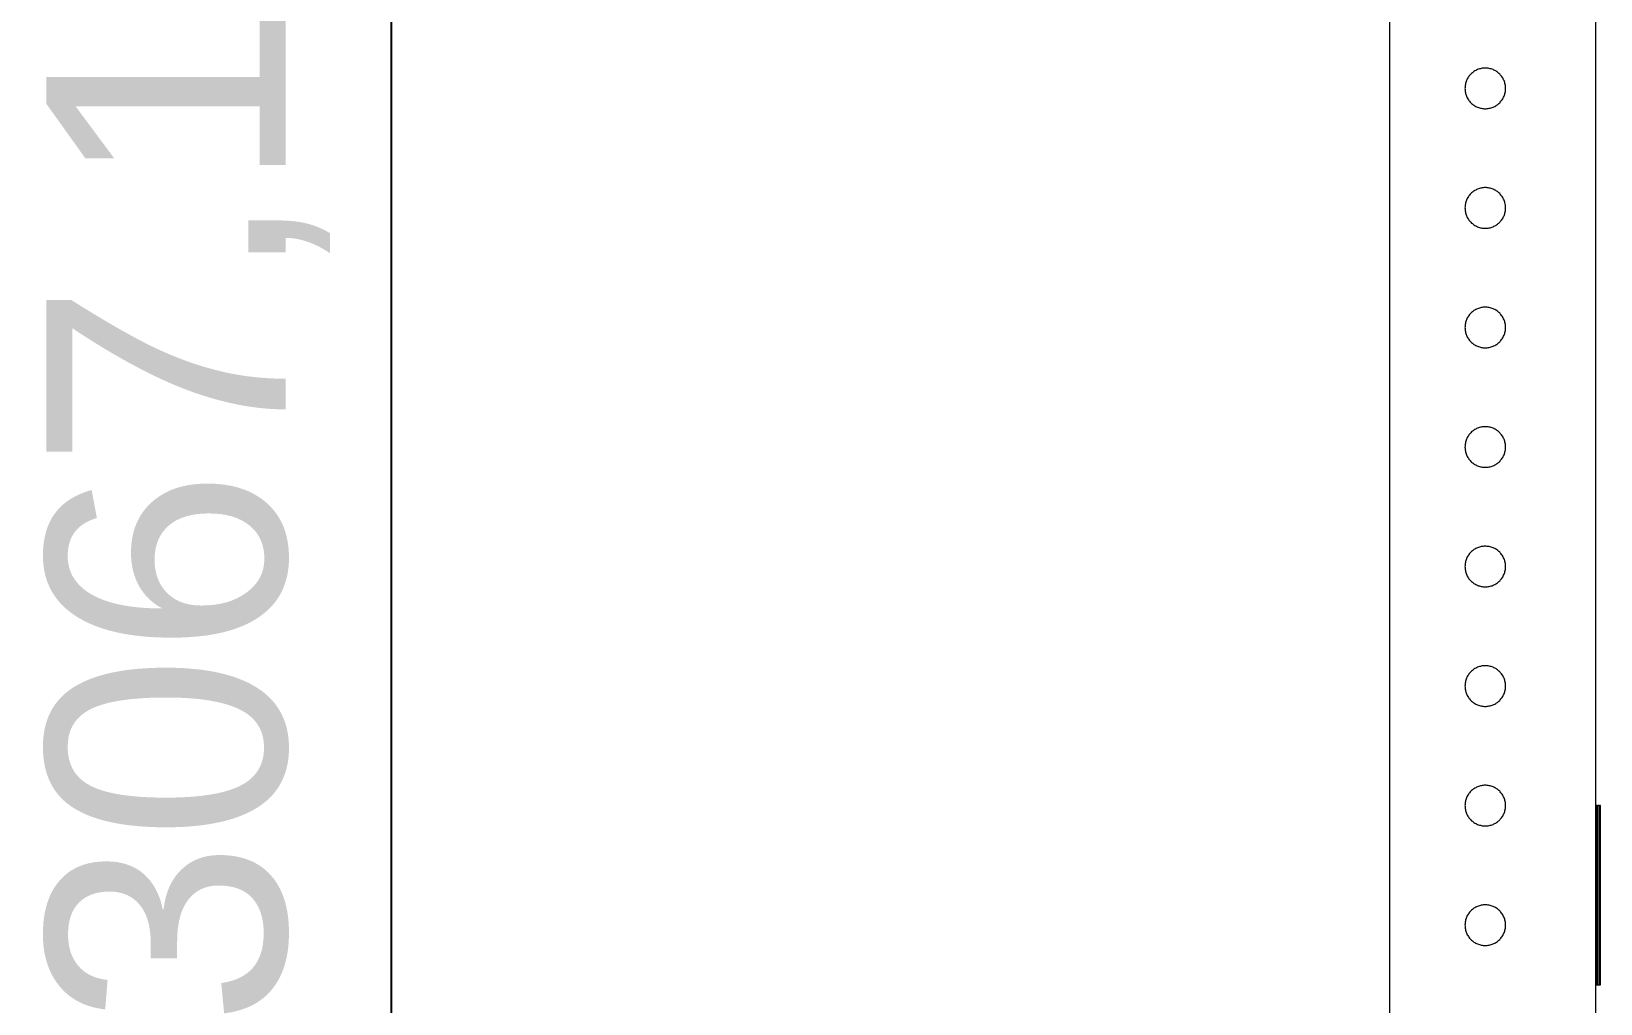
# Model space of a CAD drawing. Header units: millimetres. Extents: x -999 to 4635, y -962 to 3668.
# Drawn here: x 659.3 to 921.8, y 1451.9 to 1614.5 of the extents above; entities that cross this region are included whole.
import ezdxf

# ---------------------------------------------------------------- set-up
doc = ezdxf.new("R2010")
doc.units = ezdxf.units.MM
doc.layers.add('GORUNEN', color=7, linetype='Continuous', lineweight=9)
doc.layers.add('OLCU', color=4, linetype='Continuous', lineweight=9)
doc.styles.add('PI3D', font='arial.ttf')
doc.dimstyles.new('PF_MM', dxfattribs={"dimtxt": 40, "dimasz": 32, "dimexe": 24, "dimexo": 20, "dimgap": 14, "dimtad": 1, "dimdec": 1, "dimtxsty": 'PI3D', "dimcen": 2.5, "dimclrd": 4, "dimclre": 4, "dimclrt": 3, "dimazin": 3, "dimtfac": 1, "dimtmove": 0, "dimatfit": 3})

msp = doc.modelspace()

# ---------------------------------------------------------------- linework, layer by layer
at = {"layer": 'GORUNEN'}
for points in [[(886.5, 2515), (886.5, 35)], [(921, 330), (921, 2515)], [(921, 1485), (921, 1795)], [(902.5, 1608.4), (902.33, 1608.4), (902.17, 1608.38), (902, 1608.36), (901.84, 1608.33), (901.68, 1608.3), (901.51, 1608.25), (901.36, 1608.2), (901.2, 1608.14), (901.05, 1608.07), (900.9, 1608), (900.75, 1607.92), (900.61, 1607.83), (900.48, 1607.73), (900.34, 1607.63), (900.22, 1607.52), (900.1, 1607.4), (899.98, 1607.28), (899.87, 1607.16), (899.77, 1607.03), (899.67, 1606.89), (899.58, 1606.75), (899.5, 1606.6), (899.43, 1606.45), (899.36, 1606.3), (899.3, 1606.15), (899.25, 1605.99), (899.2, 1605.83), (899.17, 1605.66), (899.14, 1605.5), (899.12, 1605.33), (899.11, 1605.17), (899.1, 1605)], [(905.9, 1605), (905.9, 1605.17), (905.88, 1605.33), (905.86, 1605.5), (905.84, 1605.66), (905.8, 1605.83), (905.75, 1605.99), (905.7, 1606.15), (905.64, 1606.3), (905.57, 1606.45), (905.5, 1606.6), (905.42, 1606.75), (905.33, 1606.89), (905.23, 1607.03), (905.13, 1607.16), (905.02, 1607.28), (904.91, 1607.4), (904.78, 1607.52), (904.66, 1607.63), (904.53, 1607.73), (904.39, 1607.83), (904.25, 1607.92), (904.1, 1608), (903.95, 1608.07), (903.8, 1608.14), (903.65, 1608.2), (903.49, 1608.25), (903.33, 1608.3), (903.16, 1608.33), (903, 1608.36), (902.83, 1608.38), (902.67, 1608.4), (902.5, 1608.4)], [(899.1, 1605), (899.11, 1604.83), (899.12, 1604.67), (899.14, 1604.5), (899.17, 1604.34), (899.2, 1604.17), (899.25, 1604.01), (899.3, 1603.85), (899.36, 1603.7), (899.43, 1603.55), (899.5, 1603.4), (899.58, 1603.25), (899.67, 1603.11), (899.77, 1602.97), (899.87, 1602.84), (899.98, 1602.72), (900.1, 1602.6), (900.22, 1602.48), (900.34, 1602.37), (900.48, 1602.27), (900.61, 1602.17), (900.75, 1602.08), (900.9, 1602), (901.05, 1601.93), (901.2, 1601.86), (901.36, 1601.8), (901.51, 1601.75), (901.68, 1601.7), (901.84, 1601.67), (902, 1601.64), (902.17, 1601.62), (902.33, 1601.6), (902.5, 1601.6)], [(902.5, 1601.6), (902.67, 1601.6), (902.83, 1601.62), (903, 1601.64), (903.16, 1601.67), (903.33, 1601.7), (903.49, 1601.75), (903.65, 1601.8), (903.8, 1601.86), (903.95, 1601.93), (904.1, 1602), (904.25, 1602.08), (904.39, 1602.17), (904.53, 1602.27), (904.66, 1602.37), (904.78, 1602.48), (904.91, 1602.6), (905.02, 1602.72), (905.13, 1602.84), (905.23, 1602.97), (905.33, 1603.11), (905.42, 1603.25), (905.5, 1603.4), (905.57, 1603.55), (905.64, 1603.7), (905.7, 1603.85), (905.75, 1604.01), (905.8, 1604.17), (905.84, 1604.34), (905.86, 1604.5), (905.88, 1604.67), (905.9, 1604.83), (905.9, 1605)], [(902.5, 1588.4), (902.33, 1588.4), (902.17, 1588.38), (902, 1588.36), (901.84, 1588.33), (901.68, 1588.3), (901.51, 1588.25), (901.36, 1588.2), (901.2, 1588.14), (901.05, 1588.07), (900.9, 1588), (900.75, 1587.92), (900.61, 1587.83), (900.48, 1587.73), (900.34, 1587.63), (900.22, 1587.52), (900.1, 1587.4), (899.98, 1587.28), (899.87, 1587.16), (899.77, 1587.03), (899.67, 1586.89), (899.58, 1586.75), (899.5, 1586.6), (899.43, 1586.45), (899.36, 1586.3), (899.3, 1586.15), (899.25, 1585.99), (899.2, 1585.83), (899.17, 1585.66), (899.14, 1585.5), (899.12, 1585.33), (899.11, 1585.17), (899.1, 1585)], [(905.9, 1585), (905.9, 1585.17), (905.88, 1585.33), (905.86, 1585.5), (905.84, 1585.66), (905.8, 1585.83), (905.75, 1585.99), (905.7, 1586.15), (905.64, 1586.3), (905.57, 1586.45), (905.5, 1586.6), (905.42, 1586.75), (905.33, 1586.89), (905.23, 1587.03), (905.13, 1587.16), (905.02, 1587.28), (904.91, 1587.4), (904.78, 1587.52), (904.66, 1587.63), (904.53, 1587.73), (904.39, 1587.83), (904.25, 1587.92), (904.1, 1588), (903.95, 1588.07), (903.8, 1588.14), (903.65, 1588.2), (903.49, 1588.25), (903.33, 1588.3), (903.16, 1588.33), (903, 1588.36), (902.83, 1588.38), (902.67, 1588.4), (902.5, 1588.4)], [(899.1, 1585), (899.11, 1584.83), (899.12, 1584.67), (899.14, 1584.5), (899.17, 1584.34), (899.2, 1584.17), (899.25, 1584.01), (899.3, 1583.85), (899.36, 1583.7), (899.43, 1583.55), (899.5, 1583.4), (899.58, 1583.25), (899.67, 1583.11), (899.77, 1582.97), (899.87, 1582.84), (899.98, 1582.72), (900.1, 1582.6), (900.22, 1582.48), (900.34, 1582.37), (900.48, 1582.27), (900.61, 1582.17), (900.75, 1582.08), (900.9, 1582), (901.05, 1581.93), (901.2, 1581.86), (901.36, 1581.8), (901.51, 1581.75), (901.68, 1581.7), (901.84, 1581.67), (902, 1581.64), (902.17, 1581.62), (902.33, 1581.6), (902.5, 1581.6)], [(902.5, 1581.6), (902.67, 1581.6), (902.83, 1581.62), (903, 1581.64), (903.16, 1581.67), (903.33, 1581.7), (903.49, 1581.75), (903.65, 1581.8), (903.8, 1581.86), (903.95, 1581.93), (904.1, 1582), (904.25, 1582.08), (904.39, 1582.17), (904.53, 1582.27), (904.66, 1582.37), (904.78, 1582.48), (904.91, 1582.6), (905.02, 1582.72), (905.13, 1582.84), (905.23, 1582.97), (905.33, 1583.11), (905.42, 1583.25), (905.5, 1583.4), (905.57, 1583.55), (905.64, 1583.7), (905.7, 1583.85), (905.75, 1584.01), (905.8, 1584.17), (905.84, 1584.34), (905.86, 1584.5), (905.88, 1584.67), (905.9, 1584.83), (905.9, 1585)], [(902.5, 1568.4), (902.33, 1568.4), (902.17, 1568.38), (902, 1568.36), (901.84, 1568.33), (901.68, 1568.3), (901.51, 1568.25), (901.36, 1568.2), (901.2, 1568.14), (901.05, 1568.07), (900.9, 1568), (900.75, 1567.92), (900.61, 1567.83), (900.48, 1567.73), (900.34, 1567.63), (900.22, 1567.52), (900.1, 1567.4), (899.98, 1567.28), (899.87, 1567.16), (899.77, 1567.03), (899.67, 1566.89), (899.58, 1566.75), (899.5, 1566.6), (899.43, 1566.45), (899.36, 1566.3), (899.3, 1566.15), (899.25, 1565.99), (899.2, 1565.83), (899.17, 1565.66), (899.14, 1565.5), (899.12, 1565.33), (899.11, 1565.17), (899.1, 1565)], [(905.9, 1565), (905.9, 1565.17), (905.88, 1565.33), (905.86, 1565.5), (905.84, 1565.66), (905.8, 1565.83), (905.75, 1565.99), (905.7, 1566.15), (905.64, 1566.3), (905.57, 1566.45), (905.5, 1566.6), (905.42, 1566.75), (905.33, 1566.89), (905.23, 1567.03), (905.13, 1567.16), (905.02, 1567.28), (904.91, 1567.4), (904.78, 1567.52), (904.66, 1567.63), (904.53, 1567.73), (904.39, 1567.83), (904.25, 1567.92), (904.1, 1568), (903.95, 1568.07), (903.8, 1568.14), (903.65, 1568.2), (903.49, 1568.25), (903.33, 1568.3), (903.16, 1568.33), (903, 1568.36), (902.83, 1568.38), (902.67, 1568.4), (902.5, 1568.4)], [(899.1, 1565), (899.11, 1564.83), (899.12, 1564.67), (899.14, 1564.5), (899.17, 1564.34), (899.2, 1564.17), (899.25, 1564.01), (899.3, 1563.85), (899.36, 1563.7), (899.43, 1563.55), (899.5, 1563.4), (899.58, 1563.25), (899.67, 1563.11), (899.77, 1562.97), (899.87, 1562.84), (899.98, 1562.72), (900.1, 1562.6), (900.22, 1562.48), (900.34, 1562.37), (900.48, 1562.27), (900.61, 1562.17), (900.75, 1562.08), (900.9, 1562), (901.05, 1561.93), (901.2, 1561.86), (901.36, 1561.8), (901.51, 1561.75), (901.68, 1561.7), (901.84, 1561.67), (902, 1561.64), (902.17, 1561.62), (902.33, 1561.6), (902.5, 1561.6)], [(902.5, 1561.6), (902.67, 1561.6), (902.83, 1561.62), (903, 1561.64), (903.16, 1561.67), (903.33, 1561.7), (903.49, 1561.75), (903.65, 1561.8), (903.8, 1561.86), (903.95, 1561.93), (904.1, 1562), (904.25, 1562.08), (904.39, 1562.17), (904.53, 1562.27), (904.66, 1562.37), (904.78, 1562.48), (904.91, 1562.6), (905.02, 1562.72), (905.13, 1562.84), (905.23, 1562.97), (905.33, 1563.11), (905.42, 1563.25), (905.5, 1563.4), (905.57, 1563.55), (905.64, 1563.7), (905.7, 1563.85), (905.75, 1564.01), (905.8, 1564.17), (905.84, 1564.34), (905.86, 1564.5), (905.88, 1564.67), (905.9, 1564.83), (905.9, 1565)], [(902.5, 1548.4), (902.33, 1548.4), (902.17, 1548.38), (902, 1548.36), (901.84, 1548.33), (901.68, 1548.3), (901.51, 1548.25), (901.36, 1548.2), (901.2, 1548.14), (901.05, 1548.07), (900.9, 1548), (900.75, 1547.92), (900.61, 1547.83), (900.48, 1547.73), (900.34, 1547.63), (900.22, 1547.52), (900.1, 1547.4), (899.98, 1547.28), (899.87, 1547.16), (899.77, 1547.03), (899.67, 1546.89), (899.58, 1546.75), (899.5, 1546.6), (899.43, 1546.45), (899.36, 1546.3), (899.3, 1546.15), (899.25, 1545.99), (899.2, 1545.83), (899.17, 1545.66), (899.14, 1545.5), (899.12, 1545.33), (899.11, 1545.17), (899.1, 1545)], [(905.9, 1545), (905.9, 1545.17), (905.88, 1545.33), (905.86, 1545.5), (905.84, 1545.66), (905.8, 1545.83), (905.75, 1545.99), (905.7, 1546.15), (905.64, 1546.3), (905.57, 1546.45), (905.5, 1546.6), (905.42, 1546.75), (905.33, 1546.89), (905.23, 1547.03), (905.13, 1547.16), (905.02, 1547.28), (904.91, 1547.4), (904.78, 1547.52), (904.66, 1547.63), (904.53, 1547.73), (904.39, 1547.83), (904.25, 1547.92), (904.1, 1548), (903.95, 1548.07), (903.8, 1548.14), (903.65, 1548.2), (903.49, 1548.25), (903.33, 1548.3), (903.16, 1548.33), (903, 1548.36), (902.83, 1548.38), (902.67, 1548.4), (902.5, 1548.4)], [(899.1, 1545), (899.11, 1544.83), (899.12, 1544.67), (899.14, 1544.5), (899.17, 1544.34), (899.2, 1544.17), (899.25, 1544.01), (899.3, 1543.85), (899.36, 1543.7), (899.43, 1543.55), (899.5, 1543.4), (899.58, 1543.25), (899.67, 1543.11), (899.77, 1542.97), (899.87, 1542.84), (899.98, 1542.72), (900.1, 1542.6), (900.22, 1542.48), (900.34, 1542.37), (900.48, 1542.27), (900.61, 1542.17), (900.75, 1542.08), (900.9, 1542), (901.05, 1541.93), (901.2, 1541.86), (901.36, 1541.8), (901.51, 1541.75), (901.68, 1541.7), (901.84, 1541.67), (902, 1541.64), (902.17, 1541.62), (902.33, 1541.6), (902.5, 1541.6)], [(902.5, 1541.6), (902.67, 1541.6), (902.83, 1541.62), (903, 1541.64), (903.16, 1541.67), (903.33, 1541.7), (903.49, 1541.75), (903.65, 1541.8), (903.8, 1541.86), (903.95, 1541.93), (904.1, 1542), (904.25, 1542.08), (904.39, 1542.17), (904.53, 1542.27), (904.66, 1542.37), (904.78, 1542.48), (904.91, 1542.6), (905.02, 1542.72), (905.13, 1542.84), (905.23, 1542.97), (905.33, 1543.11), (905.42, 1543.25), (905.5, 1543.4), (905.57, 1543.55), (905.64, 1543.7), (905.7, 1543.85), (905.75, 1544.01), (905.8, 1544.17), (905.84, 1544.34), (905.86, 1544.5), (905.88, 1544.67), (905.9, 1544.83), (905.9, 1545)], [(902.5, 1528.4), (902.33, 1528.4), (902.17, 1528.38), (902, 1528.36), (901.84, 1528.33), (901.68, 1528.3), (901.51, 1528.25), (901.36, 1528.2), (901.2, 1528.14), (901.05, 1528.07), (900.9, 1528), (900.75, 1527.92), (900.61, 1527.83), (900.48, 1527.73), (900.34, 1527.63), (900.22, 1527.52), (900.1, 1527.4), (899.98, 1527.28), (899.87, 1527.16), (899.77, 1527.03), (899.67, 1526.89), (899.58, 1526.75), (899.5, 1526.6), (899.43, 1526.45), (899.36, 1526.3), (899.3, 1526.15), (899.25, 1525.99), (899.2, 1525.83), (899.17, 1525.66), (899.14, 1525.5), (899.12, 1525.33), (899.11, 1525.17), (899.1, 1525)], [(905.9, 1525), (905.9, 1525.17), (905.88, 1525.33), (905.86, 1525.5), (905.84, 1525.66), (905.8, 1525.83), (905.75, 1525.99), (905.7, 1526.15), (905.64, 1526.3), (905.57, 1526.45), (905.5, 1526.6), (905.42, 1526.75), (905.33, 1526.89), (905.23, 1527.03), (905.13, 1527.16), (905.02, 1527.28), (904.91, 1527.4), (904.78, 1527.52), (904.66, 1527.63), (904.53, 1527.73), (904.39, 1527.83), (904.25, 1527.92), (904.1, 1528), (903.95, 1528.07), (903.8, 1528.14), (903.65, 1528.2), (903.49, 1528.25), (903.33, 1528.3), (903.16, 1528.33), (903, 1528.36), (902.83, 1528.38), (902.67, 1528.4), (902.5, 1528.4)], [(899.1, 1525), (899.11, 1524.83), (899.12, 1524.67), (899.14, 1524.5), (899.17, 1524.34), (899.2, 1524.17), (899.25, 1524.01), (899.3, 1523.85), (899.36, 1523.7), (899.43, 1523.55), (899.5, 1523.4), (899.58, 1523.25), (899.67, 1523.11), (899.77, 1522.97), (899.87, 1522.84), (899.98, 1522.72), (900.1, 1522.6), (900.22, 1522.48), (900.34, 1522.37), (900.48, 1522.27), (900.61, 1522.17), (900.75, 1522.08), (900.9, 1522), (901.05, 1521.93), (901.2, 1521.86), (901.36, 1521.8), (901.51, 1521.75), (901.68, 1521.7), (901.84, 1521.67), (902, 1521.64), (902.17, 1521.62), (902.33, 1521.6), (902.5, 1521.6)], [(902.5, 1521.6), (902.67, 1521.6), (902.83, 1521.62), (903, 1521.64), (903.16, 1521.67), (903.33, 1521.7), (903.49, 1521.75), (903.65, 1521.8), (903.8, 1521.86), (903.95, 1521.93), (904.1, 1522), (904.25, 1522.08), (904.39, 1522.17), (904.53, 1522.27), (904.66, 1522.37), (904.78, 1522.48), (904.91, 1522.6), (905.02, 1522.72), (905.13, 1522.84), (905.23, 1522.97), (905.33, 1523.11), (905.42, 1523.25), (905.5, 1523.4), (905.57, 1523.55), (905.64, 1523.7), (905.7, 1523.85), (905.75, 1524.01), (905.8, 1524.17), (905.84, 1524.34), (905.86, 1524.5), (905.88, 1524.67), (905.9, 1524.83), (905.9, 1525)], [(902.5, 1508.4), (902.33, 1508.4), (902.17, 1508.38), (902, 1508.36), (901.84, 1508.33), (901.68, 1508.3), (901.51, 1508.25), (901.36, 1508.2), (901.2, 1508.14), (901.05, 1508.07), (900.9, 1508), (900.75, 1507.92), (900.61, 1507.83), (900.48, 1507.73), (900.34, 1507.63), (900.22, 1507.52), (900.1, 1507.4), (899.98, 1507.28), (899.87, 1507.16), (899.77, 1507.03), (899.67, 1506.89), (899.58, 1506.75), (899.5, 1506.6), (899.43, 1506.45), (899.36, 1506.3), (899.3, 1506.15), (899.25, 1505.99), (899.2, 1505.83), (899.17, 1505.66), (899.14, 1505.5), (899.12, 1505.33), (899.11, 1505.17), (899.1, 1505)], [(905.9, 1505), (905.9, 1505.17), (905.88, 1505.33), (905.86, 1505.5), (905.84, 1505.66), (905.8, 1505.83), (905.75, 1505.99), (905.7, 1506.15), (905.64, 1506.3), (905.57, 1506.45), (905.5, 1506.6), (905.42, 1506.75), (905.33, 1506.89), (905.23, 1507.03), (905.13, 1507.16), (905.02, 1507.28), (904.91, 1507.4), (904.78, 1507.52), (904.66, 1507.63), (904.53, 1507.73), (904.39, 1507.83), (904.25, 1507.92), (904.1, 1508), (903.95, 1508.07), (903.8, 1508.14), (903.65, 1508.2), (903.49, 1508.25), (903.33, 1508.3), (903.16, 1508.33), (903, 1508.36), (902.83, 1508.38), (902.67, 1508.4), (902.5, 1508.4)], [(899.1, 1505), (899.11, 1504.83), (899.12, 1504.67), (899.14, 1504.5), (899.17, 1504.34), (899.2, 1504.17), (899.25, 1504.01), (899.3, 1503.85), (899.36, 1503.7), (899.43, 1503.55), (899.5, 1503.4), (899.58, 1503.25), (899.67, 1503.11), (899.77, 1502.97), (899.87, 1502.84), (899.98, 1502.72), (900.1, 1502.6), (900.22, 1502.48), (900.34, 1502.37), (900.48, 1502.27), (900.61, 1502.17), (900.75, 1502.08), (900.9, 1502), (901.05, 1501.93), (901.2, 1501.86), (901.36, 1501.8), (901.51, 1501.75), (901.68, 1501.7), (901.84, 1501.67), (902, 1501.64), (902.17, 1501.62), (902.33, 1501.6), (902.5, 1501.6)], [(902.5, 1501.6), (902.67, 1501.6), (902.83, 1501.62), (903, 1501.64), (903.16, 1501.67), (903.33, 1501.7), (903.49, 1501.75), (903.65, 1501.8), (903.8, 1501.86), (903.95, 1501.93), (904.1, 1502), (904.25, 1502.08), (904.39, 1502.17), (904.53, 1502.27), (904.66, 1502.37), (904.78, 1502.48), (904.91, 1502.6), (905.02, 1502.72), (905.13, 1502.84), (905.23, 1502.97), (905.33, 1503.11), (905.42, 1503.25), (905.5, 1503.4), (905.57, 1503.55), (905.64, 1503.7), (905.7, 1503.85), (905.75, 1504.01), (905.8, 1504.17), (905.84, 1504.34), (905.86, 1504.5), (905.88, 1504.67), (905.9, 1504.83), (905.9, 1505)], [(902.5, 1488.4), (902.33, 1488.4), (902.17, 1488.38), (902, 1488.36), (901.84, 1488.33), (901.68, 1488.3), (901.51, 1488.25), (901.36, 1488.2), (901.2, 1488.14), (901.05, 1488.07), (900.9, 1488), (900.75, 1487.92), (900.61, 1487.83), (900.48, 1487.73), (900.34, 1487.63), (900.22, 1487.52), (900.1, 1487.4), (899.98, 1487.28), (899.87, 1487.16), (899.77, 1487.03), (899.67, 1486.89), (899.58, 1486.75), (899.5, 1486.6), (899.43, 1486.45), (899.36, 1486.3), (899.3, 1486.15), (899.25, 1485.99), (899.2, 1485.83), (899.17, 1485.66), (899.14, 1485.5), (899.12, 1485.33), (899.11, 1485.17), (899.1, 1485)], [(905.9, 1485), (905.9, 1485.17), (905.88, 1485.33), (905.86, 1485.5), (905.84, 1485.66), (905.8, 1485.83), (905.75, 1485.99), (905.7, 1486.15), (905.64, 1486.3), (905.57, 1486.45), (905.5, 1486.6), (905.42, 1486.75), (905.33, 1486.89), (905.23, 1487.03), (905.13, 1487.16), (905.02, 1487.28), (904.91, 1487.4), (904.78, 1487.52), (904.66, 1487.63), (904.53, 1487.73), (904.39, 1487.83), (904.25, 1487.92), (904.1, 1488), (903.95, 1488.07), (903.8, 1488.14), (903.65, 1488.2), (903.49, 1488.25), (903.33, 1488.3), (903.16, 1488.33), (903, 1488.36), (902.83, 1488.38), (902.67, 1488.4), (902.5, 1488.4)], [(899.1, 1485), (899.11, 1484.83), (899.12, 1484.67), (899.14, 1484.5), (899.17, 1484.34), (899.2, 1484.17), (899.25, 1484.01), (899.3, 1483.85), (899.36, 1483.7), (899.43, 1483.55), (899.5, 1483.4), (899.58, 1483.25), (899.67, 1483.11), (899.77, 1482.97), (899.87, 1482.84), (899.98, 1482.72), (900.1, 1482.6), (900.22, 1482.48), (900.34, 1482.37), (900.48, 1482.27), (900.61, 1482.17), (900.75, 1482.08), (900.9, 1482), (901.05, 1481.93), (901.2, 1481.86), (901.36, 1481.8), (901.51, 1481.75), (901.68, 1481.7), (901.84, 1481.67), (902, 1481.64), (902.17, 1481.62), (902.33, 1481.6), (902.5, 1481.6)], [(902.5, 1481.6), (902.67, 1481.6), (902.83, 1481.62), (903, 1481.64), (903.16, 1481.67), (903.33, 1481.7), (903.49, 1481.75), (903.65, 1481.8), (903.8, 1481.86), (903.95, 1481.93), (904.1, 1482), (904.25, 1482.08), (904.39, 1482.17), (904.53, 1482.27), (904.66, 1482.37), (904.78, 1482.48), (904.91, 1482.6), (905.02, 1482.72), (905.13, 1482.84), (905.23, 1482.97), (905.33, 1483.11), (905.42, 1483.25), (905.5, 1483.4), (905.57, 1483.55), (905.64, 1483.7), (905.7, 1483.85), (905.75, 1484.01), (905.8, 1484.17), (905.84, 1484.34), (905.86, 1484.5), (905.88, 1484.67), (905.9, 1484.83), (905.9, 1485)], [(921.18, 1485), (921, 1485)], [(921.18, 1485), (921.34, 1485)], [(921.18, 1455), (921.18, 1485)], [(921.62, 1485), (921.34, 1485)], [(921.34, 1455), (921.34, 1485)], [(921.62, 1485), (921.71, 1485)], [(921.62, 1455), (921.62, 1485)], [(921.8, 1485), (921.71, 1485)], [(921.71, 1455), (921.71, 1485)], [(921.8, 1455), (921.8, 1485)], [(921.8, 1455), (921.8, 1485)], [(902.5, 1468.4), (902.33, 1468.4), (902.17, 1468.38), (902, 1468.36), (901.84, 1468.33), (901.68, 1468.3), (901.51, 1468.25), (901.36, 1468.2), (901.2, 1468.14), (901.05, 1468.07), (900.9, 1468), (900.75, 1467.92), (900.61, 1467.83), (900.48, 1467.73), (900.34, 1467.63), (900.22, 1467.52), (900.1, 1467.4), (899.98, 1467.28), (899.87, 1467.16), (899.77, 1467.03), (899.67, 1466.89), (899.58, 1466.75), (899.5, 1466.6), (899.43, 1466.45), (899.36, 1466.3), (899.3, 1466.15), (899.25, 1465.99), (899.2, 1465.83), (899.17, 1465.66), (899.14, 1465.5), (899.12, 1465.33), (899.11, 1465.17), (899.1, 1465)], [(905.9, 1465), (905.9, 1465.17), (905.88, 1465.33), (905.86, 1465.5), (905.84, 1465.66), (905.8, 1465.83), (905.75, 1465.99), (905.7, 1466.15), (905.64, 1466.3), (905.57, 1466.45), (905.5, 1466.6), (905.42, 1466.75), (905.33, 1466.89), (905.23, 1467.03), (905.13, 1467.16), (905.02, 1467.28), (904.91, 1467.4), (904.78, 1467.52), (904.66, 1467.63), (904.53, 1467.73), (904.39, 1467.83), (904.25, 1467.92), (904.1, 1468), (903.95, 1468.07), (903.8, 1468.14), (903.65, 1468.2), (903.49, 1468.25), (903.33, 1468.3), (903.16, 1468.33), (903, 1468.36), (902.83, 1468.38), (902.67, 1468.4), (902.5, 1468.4)], [(899.1, 1465), (899.11, 1464.83), (899.12, 1464.67), (899.14, 1464.5), (899.17, 1464.34), (899.2, 1464.17), (899.25, 1464.01), (899.3, 1463.85), (899.36, 1463.7), (899.43, 1463.55), (899.5, 1463.4), (899.58, 1463.25), (899.67, 1463.11), (899.77, 1462.97), (899.87, 1462.84), (899.98, 1462.72), (900.1, 1462.6), (900.22, 1462.48), (900.34, 1462.37), (900.48, 1462.27), (900.61, 1462.17), (900.75, 1462.08), (900.9, 1462), (901.05, 1461.93), (901.2, 1461.86), (901.36, 1461.8), (901.51, 1461.75), (901.68, 1461.7), (901.84, 1461.67), (902, 1461.64), (902.17, 1461.62), (902.33, 1461.6), (902.5, 1461.6)], [(902.5, 1461.6), (902.67, 1461.6), (902.83, 1461.62), (903, 1461.64), (903.16, 1461.67), (903.33, 1461.7), (903.49, 1461.75), (903.65, 1461.8), (903.8, 1461.86), (903.95, 1461.93), (904.1, 1462), (904.25, 1462.08), (904.39, 1462.17), (904.53, 1462.27), (904.66, 1462.37), (904.78, 1462.48), (904.91, 1462.6), (905.02, 1462.72), (905.13, 1462.84), (905.23, 1462.97), (905.33, 1463.11), (905.42, 1463.25), (905.5, 1463.4), (905.57, 1463.55), (905.64, 1463.7), (905.7, 1463.85), (905.75, 1464.01), (905.8, 1464.17), (905.84, 1464.34), (905.86, 1464.5), (905.88, 1464.67), (905.9, 1464.83), (905.9, 1465)], [(921, 1145), (921, 1455)], [(921, 1455), (921.18, 1455)], [(921.18, 1455), (921.34, 1455)], [(921.34, 1455), (921.62, 1455)], [(921.62, 1455), (921.71, 1455)], [(921.71, 1455), (921.8, 1455)]]:
    msp.add_lwpolyline(points, dxfattribs=at)

# ---------------------------------------------------------------- dimensions: what is measured, and where the dimension line sits
at = {"layer": 'OLCU'}
msp.add_linear_dim(base=(719.51, 0), p1=(879.51, 0), p2=(879.51, 3067.12), angle=90, dimstyle='PF_MM', dxfattribs=at).render()

doc.saveas('drawing.dxf')
